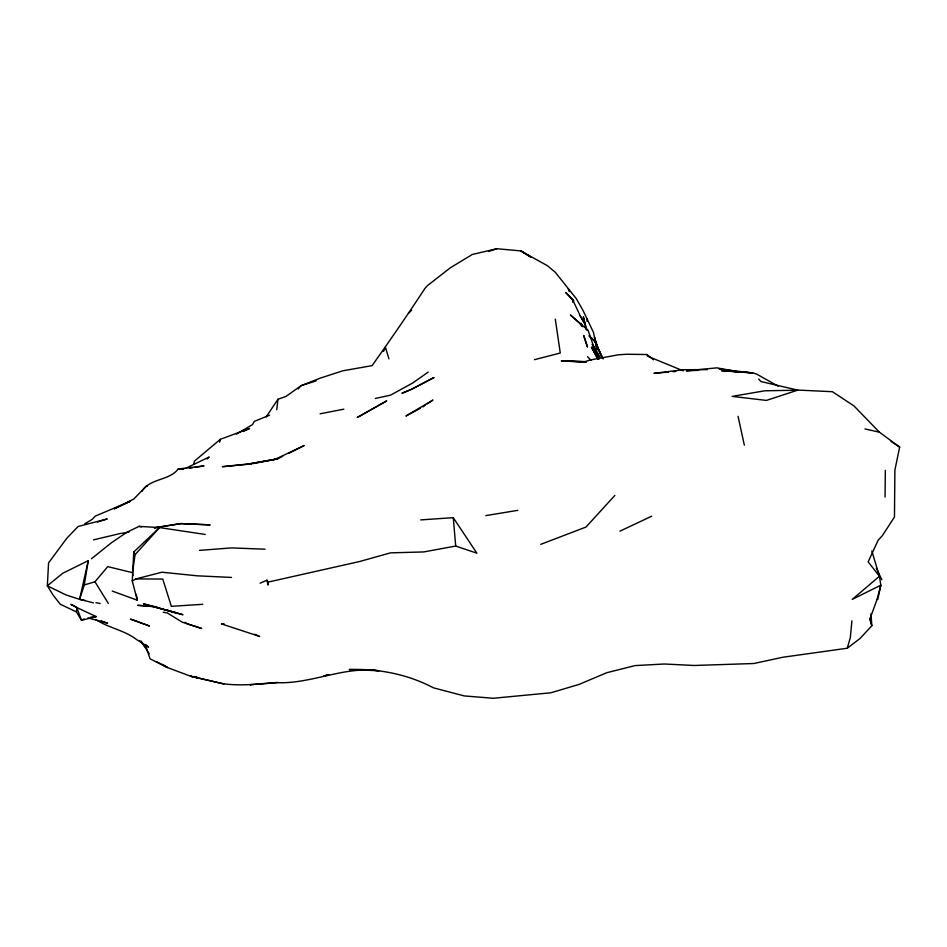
<?xml version="1.0" encoding="UTF-8"?>
<svg xmlns="http://www.w3.org/2000/svg" width="947" height="947" viewBox="0 0 947 947"><rect width="100%" height="100%" fill="white"/><g stroke="black" fill="none" stroke-linecap="round" stroke-linejoin="round"><path stroke-width="1.42" d="M885.338 470.328L885.054 497.08M112.22 591.058L137.291 600.197L132.26 580.961L133.752 551.994L159.57 527.586L205.25 534.463M266.971 580.203L268.167 582.085L267.954 585.08L266.971 580.203L260.105 583.198M851.898 620.841L850.347 637.509L847.257 648.233L782.731 657.265L753.942 663.504L694.281 665.481L664.285 664.001L635.058 665.599L606.802 672.701L579.102 684.397L550.846 692.79L493.233 698.27L464.279 695.927L433.442 687.83C407.53 674.157 378.433 668.546 349.277 669.517L378.883 670.736C343.82 665.978 311.445 684.196 276.631 682.669C258.578 684.113 240.36 686.149 222.308 683.639L190.525 676.205L167.501 667.564L150.052 658.828L146.193 647.712M276.749 409.708L277.956 399.255L286.018 396.414L301.051 385.701L320.228 378.149L342.719 370.822L372.088 365.637C390.046 340.257 407.719 314.735 424.824 288.563L427.381 285.674L450.429 267.741L472.328 254.459L496.737 248.741M133.018 575.563L132.509 572.663L135.066 554.67L159.57 527.586L139.008 526.366L126.993 532.214L111.557 542.643L91.457 558.766M97.47 522.093L107.224 518.932L78.08 526.508L66.87 538.192L48.569 562.885L47.35 585.802L65.817 594.858L79.607 599.333L84.271 584.938L88.249 560.671L62.762 573.255L47.35 585.802L53.139 595.166L60.241 604.222L76.364 611.88L81.489 620.332L96.334 616.604C55.672 598.09 75.452 605.287 77.003 608.128L81.489 620.332L84.046 618.924M76.364 611.88L77.003 608.128M193.875 463.971L194.431 461.142L220.367 439.301L249.57 428.47L243.142 431.548M758.701 379.096L760.997 381.546L797.457 390.046L832.377 391.703L854.064 406.003L879.372 432.163L899.65 447.079L894.891 470.091L894.465 517.003L882.32 535.706L878.165 540.192L868.139 561.867L879.443 576.25L880.817 585.187L877.798 599.415L876.981 599.558L869.891 619.113L871.832 625.742L860.03 638.503L847.257 648.233M93.398 602.848L79.607 599.333L88.249 560.671M219.657 442.202L220.367 439.301M876.981 599.558L880.817 585.187L852.229 599.415L879.443 576.25L871.832 550.976M383.547 351.337L385.559 347.561L388.921 358.854M266.19 416.905L277.956 399.255M141.908 491.469C149.662 478.105 169.253 480.934 178.202 468.978L204.031 465.9L195.307 467.333M84.271 584.938L94.96 581.801L107.733 566.626L132.509 572.663M298.127 388.933L301.051 385.701L316.132 380.872M614.863 495.423L586.004 527.041L540.749 544.347M408.465 313.303L411.673 310.19M207.133 459.011L209.192 457.01L186.228 468.031M428.162 372.112L412.797 382.931L390.495 395.195L375.332 398.45M422.883 406.914L425.12 405.387M427.357 403.86L432.957 400.048L405.92 416.017L420.456 408.216M84.721 523.857L92.19 519.37L95.245 516.127L130.508 501.223L114.22 508.859L133.858 498.986L146.548 485.823L147.531 486.142M236.454 434.081L252.494 424.599L254.317 421.368L269.516 415.236M132.26 580.961L136.048 578.889L161.89 572.213L197.284 575.823L231.542 577.433M411.353 389.477L434.046 377.522L410.88 389.548L401.93 393.242L410.004 390.022M282.68 456.324L277.625 458.857L252.79 463.663M289.001 453.163L304.165 445.563L275.08 459.331L249.014 463.912L222.356 466.705L251.405 463.923M619.93 531.172L651.725 516.186M585.98 361.636L561.453 360.89L583.802 362.156L589.413 360.144L618.249 354.817L626.547 354.249L646.967 354.521L653.501 359.777M488.628 251.464L496.832 248.73L521.264 250.943L530.817 257.122L521.051 251.097L547.413 265.705L555.309 272.31L576.273 298.601L582.867 310.131L593.426 332.314L595.687 342.53L594.432 337.239L598.8 350.26L602.481 357.99L595.118 341.713L589.046 335.723L595.414 341.843L596.906 349.727L595.414 341.843M327.828 674.82L323.874 676.04L328.881 674.56M534.475 359.671L560.269 353.03L555.309 319.175M268.167 582.085L359.623 561.524L390.495 552.859L423.723 551.935L455.708 546.052L476.886 553.19L453.258 517.666L420.74 519.903M93.493 539.861L120.944 533.339M320.074 413.803L343.856 409.175M275.08 459.331L277.625 458.857L249.014 463.912M121.938 533.291L128.934 532.107M189.495 468.292L192.395 467.818M485.811 515.618L517.737 510.35M750.048 373.236L752.486 372.917L719.247 369.081L729.178 370.656M90.77 617.124L96.334 616.604M668.475 372.088L653.927 373.343L683.793 369.709L707.326 369.626M672.844 371.709L675.744 371.461M583.802 362.156L586.335 361.943M277.956 682.42L250.091 684.705L250.872 684.657M199.45 550.385L231.53 547.911L265.053 549.201M202.67 604.304L171.36 606.34L162.754 579.067L136.048 578.889M697.738 370.348L686.433 370.845L716.903 367.85L737.843 371.745M224.179 623.884L221.456 623.895L259.667 636.479L254.471 634.194M561.453 360.89L585.968 361.801M178.202 468.978L183.671 469.25M752.486 372.917L721.507 370.656L752.936 372.869L756.677 374.112L778.138 386.139M156.8 606.743L137.741 605.322L153.047 606.625L171.005 611.478M733.428 371.319L736.269 371.769M163.263 612.259L167.217 612.898L182.25 622.179L201.687 628.477L187.305 623.872L185.008 622.286M79.607 599.333L85.064 600.445M95.978 602.671L100.074 603.511M139.008 526.366L141.612 526.934M864.954 428.944L879.372 432.163M223.883 683.9L190.525 676.205L198.361 678.016L195.78 676.632M683.154 370.81L647.712 356.25L646.967 354.521M87.905 617.882L107.638 623.268L101.057 620.77M169.702 611.052L143.423 603.784L182.972 614.745L167.11 610.176L177.113 613.514L174.875 612.212M194.431 676.43L198.361 678.016M156.444 661.61L167.501 667.564L162.624 664.356M891.115 441.456L899.65 447.079M95.813 619.527C108.23 627.849 124.235 630.11 136.475 639.462L148.608 647.203L145.66 644.516M587.531 356.711L591.165 360.464M143.684 645.25L146.56 648.375M139.588 640.574L144.133 645.594L141.174 641.072M581.707 326.218L579.576 323.235L570.402 314.96L588.123 330.396L594.029 347.608L599.013 358.901M142.973 644.007L149.259 653.797M600.055 356.901L592.396 344.223M94.96 581.801L108.325 603.393M579.647 315.114L585.341 324.691L586.974 330.302M598.871 358.949L592.242 344.507M580.381 316.038L585.341 324.691L583.34 316.831L586.098 329.509M598.019 358.889L591.413 347.111L597.912 359.446M582.346 325.732L581.032 323.294L582.452 326.656M603.085 358.925L595.497 342.577M133.752 551.994L135.066 554.67M876.295 568.176L881.823 579.753M579.611 314.499L572.568 299.56L565.761 292.54L573.752 300.826L572.568 299.56L572.734 302.247M568.271 288.918L569.254 291.581M869.867 618.628L871.832 625.742L870.991 613.715M738.044 416.337L744.354 445.161M136.285 594.396L137.291 600.197M453.258 517.666L455.708 546.052M586.974 318.677L587.022 321.329M386.577 400.96L357.362 417.426L386.577 400.96M797.575 390.2L766.383 400.415L732.161 396.379L764.821 390.791L797.575 390.2M180.759 523.573L154.136 527.881L180.948 523.596L210.187 524.887L180.759 523.573M134.379 620.439L130.497 619.125L149.472 626.026L134.379 620.439M587.389 346.791L583.731 335.581L587.389 346.791"/></g></svg>
